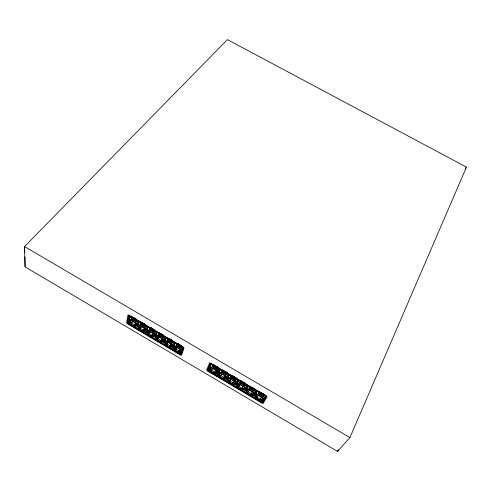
<?xml version="1.0" encoding="UTF-8"?>
<svg xmlns="http://www.w3.org/2000/svg" width="491" height="491" viewBox="0 0 491 491"><rect width="100%" height="100%" fill="white"/><g stroke="black" fill="none" stroke-linecap="round" stroke-linejoin="round"><path stroke-width="0.74" d="M128.004 323.207L127.304 322.796L128.654 315.836L129.366 316.253L129.446 315.836L182.572 347.094L182.443 347.481L183.161 347.91L180.989 354.453L180.277 354.036L180.154 354.41L127.924 323.606L128.464 322.599L127.764 322.188L128.986 315.922M183.401 347.487L181.191 354.121L127.789 322.63L129.158 315.627M135.768 323.176L133.761 325.846L130.759 324.072L130.839 323.661L129.507 322.875L129.618 322.329L128.446 321.642L128.906 319.291L136.971 324.042L136.467 326.368L135.301 325.68L136.872 323.581M135.172 319.113L137.59 321.163L137.081 323.526L129.01 318.769L129.477 316.388L130.655 317.088L130.772 316.523L132.122 317.321L132.208 316.898M128.464 322.599L127.924 323.606M129.391 319.531L129.158 320.709L130.324 321.396L130.213 321.949L131.545 322.734L131.465 323.146L134.46 324.913L134.546 324.502L135.884 325.288L136.001 324.741L137.173 325.435M131.373 318.806L131.711 319.009L131.373 318.806L132.275 317.517M133.699 317.665L132.38 319.402L132.042 319.205L133.386 317.339M132.38 319.402L132.073 319.064M133.933 318.641L133.049 319.794L132.717 319.598L134.055 317.732M133.049 319.794L134.393 317.929M133.386 319.997L133.724 320.193L133.386 319.997L134.73 318.125M135.712 318.849L134.393 320.586L134.086 320.255L134.964 319.095M134.393 320.586L135.737 318.72M134.73 320.789L135.068 320.985L134.73 320.789L135.633 319.494M133.761 325.846L135.854 322.765M136.639 320.083L135.743 321.378L135.406 321.182L136.744 319.31M135.743 321.378L135.436 321.046M133.847 325.435L135.185 326.227L135.301 325.68M137.007 320.298L136.105 321.593L136.443 321.795L137.345 320.5M136.443 321.795L136.136 321.458M144.698 327.97L142.617 331.069L139.61 329.289L139.696 328.884L138.358 328.098L138.48 327.552L137.308 326.865L137.811 324.533L145.901 329.301L145.354 331.603L144.176 330.916L145.729 328.804M144.158 324.404L146.576 326.454L146.023 328.792L137.928 324.023L138.437 321.666L139.622 322.36L139.745 321.808L141.101 322.605L141.199 322.182M138.388 324.177L138.008 325.926L139.18 326.613L139.057 327.159L140.395 327.945L140.303 328.356L143.311 330.124L144.6 328.375M140.285 324.054L140.622 324.25L140.285 324.054L141.611 322.176M142.623 322.771L141.291 324.649L140.96 324.453L142.286 322.575M141.291 324.649L140.991 324.312M141.629 324.846L141.967 325.048L141.629 324.846L142.525 323.551M142.304 325.245L142.642 325.441L142.304 325.245L143.2 323.943M144.618 324.085L143.317 325.84L142.979 325.643L144.305 323.759M143.317 325.84L143.01 325.502M144.857 325.067L143.992 326.239L143.654 326.036L144.98 324.152M143.992 326.239L144.882 324.938M143.311 330.124L143.409 329.719L144.747 330.511L144.87 329.97L146.048 330.664M144.329 326.435L144.667 326.632L144.329 326.435L145.649 324.551M145.029 326.853L145.367 327.049L145.029 326.853L145.925 325.545M142.709 330.664L144.053 331.456L144.176 330.916M153.462 333.592L151.504 336.304L148.485 334.524L148.583 334.125L147.239 333.334L147.368 332.794L146.195 332.1L146.748 329.799L154.855 334.574L154.266 336.857L153.088 336.163L154.616 334.033M153.278 329.295L153.174 329.707L154.542 330.511L154.401 331.057L155.592 331.756L154.99 334.07L146.864 329.289L147.429 326.951L150.111 327.902M147.441 328.847L146.883 331.155L148.061 331.848L147.926 332.389L149.27 333.174L149.172 333.579L152.185 335.359L152.29 334.954L153.634 335.746L153.769 335.212L154.947 335.905M150.872 327.626L149.559 329.516L149.252 329.179L150.111 328.013M149.559 329.516L149.252 329.179M149.896 329.713L150.234 329.915L149.896 329.713L151.185 327.951M150.571 330.112L150.909 330.308L150.571 330.112L151.461 328.804M151.246 330.511L151.584 330.707L151.246 330.511L152.535 328.743M153.118 329.927L152.265 331.106L151.928 330.909L153.235 329.013M152.265 331.106L153.573 329.209M152.603 331.308L152.94 331.505L152.603 331.308L153.487 329.995M151.504 336.304L153.56 333.193M154.923 330.007L153.615 331.904L153.315 331.566L154.162 330.394M153.615 331.904L153.315 331.566M155.205 331.008L154.321 332.321L153.984 332.119L154.868 330.811M151.602 335.905L152.946 336.697L153.088 336.163M154.321 332.321L154.021 331.984M162.343 338.827L160.41 341.558L157.384 339.772L157.488 339.373L156.144 338.581L156.285 338.047L155.107 337.354L155.702 335.071L163.841 339.864L163.202 342.123L162.018 341.429L163.528 339.281M164.792 338.213L163.982 339.367L155.837 334.567L156.445 332.26L157.636 332.959L157.777 332.413L159.145 333.217L159.256 332.806M156.089 335.261L155.788 336.403L156.967 337.096L156.825 337.63L161.085 340.607L161.195 340.208L162.546 341L162.693 340.472L163.877 341.165L163.202 342.123M159.827 332.892L158.525 334.794L158.188 334.592L159.489 332.689M158.525 334.794L158.225 334.457M158.863 334.991L159.201 335.193L158.863 334.991L159.741 333.677M159.544 335.39L159.882 335.592L159.544 335.39L160.839 333.487M161.858 334.083L160.557 335.991L160.219 335.789L161.514 333.886M160.557 335.991L160.256 335.654M162.116 335.071L161.238 336.39L160.895 336.188L161.772 334.874M161.238 336.39L160.938 336.053M161.576 336.587L161.913 336.789L161.576 336.587L162.453 335.273M160.41 341.558L162.453 338.428M162.257 336.992L162.595 337.188L162.257 336.992L163.129 335.672M162.963 337.403L163.3 337.605L162.963 337.403L163.834 336.09M160.52 341.165L161.87 341.957L162.018 341.429M163.982 339.367L164.632 337.078L162.22 335.028M171.255 344.074L169.352 346.83L166.308 345.038L166.424 344.645L165.074 343.847L165.228 343.319L164.043 342.626L164.688 340.367L172.85 345.173L172.163 347.407L170.978 346.707L172.47 344.547M171.414 339.962L171.291 340.361L172.66 341.171L172.501 341.705L173.697 342.411L173.004 344.676L164.835 339.864L165.485 337.581L168.204 338.551M165.203 339.968L164.718 341.662L165.897 342.362L165.749 342.89L167.093 343.682L166.983 344.074L171.482 346.272L170.819 347.235L169.469 346.437L171.371 343.682M167.179 339.889L167.517 340.085L167.179 339.889L168.051 338.563M169.07 339.164L168.198 340.49L167.854 340.288L169.143 338.373M168.198 340.49L167.897 340.153M170.162 338.968L168.879 340.889L168.536 340.686L169.818 338.772M168.879 340.889L168.579 340.551M169.217 341.085L169.555 341.288L169.217 341.085L170.089 339.766M169.898 341.49L170.236 341.687L169.898 341.49L170.764 340.165M170.58 341.889L170.917 342.086L170.58 341.889L171.445 340.564M169.352 346.83L169.469 346.437M172.464 341.165L171.598 342.491L171.261 342.288L172.537 340.367M171.598 342.491L171.298 342.153M172.832 341.38L171.967 342.706L172.31 342.908L173.176 341.583M170.819 347.235L170.978 346.707M172.31 342.908L172.01 342.577M171.482 346.272L171.647 345.744L172.826 346.443M179.786 349.942L178.313 352.115L175.262 350.316L175.391 349.93L174.035 349.132L174.195 348.61L173.01 347.91L173.704 345.676L181.885 350.494L181.154 352.71L179.964 352.004L181.437 349.831M182.836 348.837L182.051 350.009L173.857 345.179L174.557 342.921L175.753 343.626L175.919 343.086L177.294 343.896L177.423 343.497M174.195 345.265L173.673 346.941L174.857 347.64L174.698 348.162L178.97 351.145L179.098 350.752L180.449 351.556L180.62 351.034L181.811 351.734L181.154 352.71M176.195 345.198L176.539 345.394L176.195 345.198L177.466 343.27M178.491 343.866L177.22 345.799L176.877 345.596L178.147 343.669M177.22 345.799L176.92 345.468M177.558 346.002L177.902 346.198L177.558 346.002L178.417 344.67M178.239 346.401L178.583 346.603L178.239 346.401L179.098 345.069M178.927 346.799L179.264 347.002L178.927 346.799L180.154 344.995M179.608 347.205L179.945 347.407L179.608 347.205L180.872 345.271M178.313 352.115L179.909 349.549M180.516 345.32L180.387 345.719L181.308 346.259M181.486 346.474L180.633 347.806L180.289 347.603L181.553 345.67M180.633 347.806L180.332 347.475M182.198 346.892L181.345 348.223L181.001 348.027L181.86 346.689M178.436 351.728L179.792 352.526L179.964 352.004M181.762 346.529L181.59 347.057L182.793 347.763L182.051 350.009M181.345 348.223L181.044 347.892M180.578 353.778L180.7 353.403L181.412 353.821L180.989 354.453M181.652 353.09L183.352 348.002M265.748 395.605L265.379 396.286L266.116 396.722L262.66 402.62L261.93 402.19L261.728 402.528L208.086 370.889L208.239 370.527L207.521 370.104L210.111 363.763L210.842 364.193L211.247 363.543M207.521 370.104L210.234 363.819M210.498 363.481L207.883 369.858L262.734 402.203L266.208 396.286M209.976 369.698L208.773 368.987L209.651 366.851L217.936 371.73L217.016 373.847L215.813 373.135L215.598 373.633L214.223 372.822L214.064 373.197L209.767 370.196L211.375 367.464M219.256 369.447L218.139 371.264L209.847 366.378L210.737 364.212L211.952 364.923L212.161 364.414M210.842 364.193L210.995 363.819L265.582 395.936L265.379 396.286M208.491 370.245L208.644 369.876L207.926 369.453M210.062 366.384L209.399 367.992L210.602 368.698L210.394 369.201L214.684 372.196L214.843 371.822L216.218 372.632L216.433 372.135L217.636 372.841L217.016 373.847M212.173 366.372L212.517 366.574L212.173 366.372L213.382 364.396M212.861 366.783L213.204 366.986L212.861 366.783L214.07 364.801M213.548 367.188L213.898 367.391L213.548 367.188L214.377 365.826M214.242 367.593L214.585 367.796L214.242 367.593L215.064 366.231M216.439 366.335L215.279 368.201L214.929 367.998L215.758 366.636M215.279 368.201L214.984 367.876M215.623 368.403L215.966 368.612L215.623 368.403L216.832 366.421M216.85 366.691L216.684 367.072L218.078 367.894L217.857 368.403L219.072 369.115L218.139 371.264M217.863 367.029L216.66 369.017L216.31 368.815L217.519 366.826M216.66 369.017L216.365 368.686M217.034 369.238L217.378 369.441L217.034 369.238L218.237 367.25M466.45 167.124L349.917 437.585L24.55 246.562L227.425 39.605L466.45 167.124L465.155 168.996M217.636 372.841L218.323 371.251M224.909 375.676L223.166 378.561L220.072 376.738L220.238 376.37L218.863 375.554L219.078 375.063L217.875 374.351L218.802 372.239L227.112 377.131L226.142 379.224L224.933 378.512L226.296 376.253M228.419 374.842L227.327 376.671L219.004 371.773L219.943 369.631L221.165 370.343L221.386 369.84L222.779 370.662L222.951 370.282M24.55 246.562L25.029 266.852L337.544 451.395L337.894 450.597L338.367 450.879M337.716 451.125L338.336 449.719M219.189 371.761L218.489 373.35L219.692 374.056L219.477 374.553L223.773 377.548L223.939 377.18L225.314 377.996L225.541 377.505L226.75 378.211L226.142 379.224M221.324 371.761L221.668 371.969L221.324 371.761L222.521 369.772M222.018 372.172L222.362 372.374L222.018 372.172L223.215 370.177M224.252 370.785L223.055 372.779L222.711 372.577L223.522 371.208M223.055 372.779L222.767 372.454M224.939 371.196L223.749 373.191L223.399 372.988L224.215 371.613M223.749 373.191L223.454 372.859M224.092 373.393L224.442 373.596L224.092 373.393L225.289 371.399M224.786 373.798L225.13 374.007L224.786 373.798L225.977 371.804M223.166 378.561L225.074 375.308M226.093 372.129L225.921 372.509L227.315 373.326L227.088 373.829L228.309 374.547L227.327 376.671M225.479 374.21L225.823 374.412L225.479 374.21L226.67 372.209M227.738 372.841C226.67 375.633 225.424 374.897 227.394 372.632M223.331 378.193L224.706 379.003L224.933 378.512M229.358 381.746L227.002 379.733L227.977 377.64L236.312 382.55L235.293 384.619L234.078 383.907L233.845 384.392L232.464 383.575L232.286 383.937L229.187 382.108L231.083 378.849M237.975 379.641L236.533 382.096L228.192 377.18L229.18 375.063L230.402 375.781L230.635 375.284L232.034 376.106L232.212 375.732M228.34 377.149L227.609 378.721L228.812 379.433L228.585 379.917L232.887 382.925L233.065 382.563L234.446 383.373L234.68 382.888L235.889 383.6L235.293 384.619M231.66 375.996L230.856 377.37L230.506 377.168L231.691 375.161M230.856 377.37L230.561 377.045M232.353 376.401L231.549 377.782L231.2 377.579L232.384 375.572M231.549 377.782L231.261 377.45M231.893 377.984L232.243 378.187L231.893 377.984L233.022 376.094M232.587 378.395L232.937 378.598L232.587 378.395L233.397 377.014M233.28 378.8L233.63 379.009L233.28 378.8L234.459 376.793M233.98 379.212L234.324 379.414L233.98 379.212L235.103 377.315M234.673 379.623L235.017 379.825L234.673 379.623L235.846 377.61M235.398 380.046L235.748 380.255L235.398 380.046L236.57 378.033M236.533 382.096L237.564 379.997L235.183 377.96M235.889 383.6L236.398 382.563M235.815 384.57L236.484 383.226M243.315 386.049L241.437 389.338L238.325 387.503L238.509 387.141L237.128 386.325L237.368 385.84L236.159 385.128L237.178 383.066L245.537 387.988M247.194 385.061L245.776 387.534L237.405 382.606L238.442 380.513L239.669 381.237L239.915 380.74L241.32 381.568L241.504 381.194M237.521 382.557L236.754 384.109L237.963 384.821L237.724 385.306L239.105 386.116L238.921 386.478L242.032 388.313L242.216 387.951L243.597 388.768L243.849 388.289L245.058 389.001M239.712 382.587L240.062 382.796L239.712 382.587L240.885 380.574M241.928 381.182L240.762 383.207L240.412 382.998L241.578 380.979M240.762 383.207L240.473 382.876M242.253 382.225L241.455 383.612L241.106 383.41L241.903 382.023M241.455 383.612L241.167 383.287M241.805 383.821L242.155 384.023L241.805 383.821L242.603 382.434M242.499 384.232L242.849 384.435L242.499 384.232L243.297 382.839M243.198 384.637L243.548 384.846L243.198 384.637L244.358 382.618M241.437 389.338L241.621 388.976L243.008 389.793L244.579 387.018M244.665 383.054L244.475 383.428L245.881 384.25L245.629 384.741L246.856 385.466L244.469 390.032L243.26 389.314L243.008 389.793M243.892 385.048L244.242 385.257L243.892 385.048L245.052 383.023M244.622 385.478L244.972 385.68L244.622 385.478L245.782 383.453M252.472 391.444L250.619 394.746L247.501 392.91L247.691 392.555L246.298 391.732L246.556 391.259L245.34 390.541L246.408 388.498L254.792 393.438M256.437 390.505L255.044 392.99L246.648 388.05L247.734 385.981L250.631 387.043M245.34 390.541L246.464 388.491M248.949 388.025L249.299 388.234L248.949 388.025L250.103 385.994M249.649 388.436L249.999 388.645L249.649 388.436L250.803 386.405M250.349 388.847L250.698 389.056L250.349 388.847L251.134 387.454M251.048 389.259L251.398 389.467L251.048 389.259L252.135 387.338M251.748 389.67L252.098 389.879L251.748 389.67L252.534 388.277M252.448 390.081L252.797 390.29L252.448 390.081L253.589 388.05M250.619 394.746L250.809 394.396L252.202 395.212L253.761 392.426M253.994 388.547L253.798 388.909L255.21 389.737L254.939 390.222L256.173 390.946L253.675 395.458L252.46 394.739L252.202 395.212M253.147 390.492L253.491 390.701L253.147 390.492L254.228 388.571M261.728 402.528L262.298 401.515L263.029 401.945L262.66 402.62M258.536 395.016L256.695 398.33L259.825 400.177L260.027 399.827L261.421 400.65L261.691 400.183L262.912 400.902L264.894 397.274M265.705 395.955L264.336 398.465L255.915 393.506L257.051 391.468L259.966 392.542M262.734 402.203L265.981 396.255M253.872 390.922L254.221 391.131L253.872 390.922L255.019 388.884M263.151 396.39L263.575 396.476L263.151 396.39L264.318 394.242M263.507 396.593L264.569 394.654M261.421 400.65L263.047 397.673M261.721 395.543L262.139 395.629L261.721 395.543L262.495 394.138M262.071 395.752L263.139 393.813M259.825 400.177L261.66 396.851M262.421 395.955L262.838 396.047L262.421 395.955L263.55 393.905M262.771 396.163L263.839 394.224M260.322 394.721L260.739 394.807L260.322 394.721L261.39 392.782M260.672 394.924L261.801 392.88M261.022 395.132L261.439 395.218L261.022 395.132L262.09 393.193M261.372 395.335L262.501 393.291M258.917 393.892L259.334 393.978L258.917 393.892L260.052 391.849M259.266 394.101L260.046 392.696M259.616 394.304L260.034 394.396L259.616 394.304L260.752 392.26M259.966 394.512L261.102 392.462M256.695 398.33L256.891 397.98L255.504 397.158L255.768 396.691L254.547 395.973L255.688 393.923L264.078 398.907M255.504 397.158L257.057 394.365M258.217 393.481L258.634 393.567L258.217 393.481L258.996 392.076M258.567 393.69L259.641 391.75M254.547 395.973L255.124 394.936L256.345 395.654L256.081 396.12L257.468 396.943L257.272 397.293L260.396 399.14L260.598 398.784L261.991 399.606L262.262 399.14L263.483 399.858M255.915 393.506L257.309 391.014M253.675 395.458L254.976 393.138M253.491 390.701L254.277 389.302M254.221 391.131L255.007 389.731M252.098 389.879L253.239 387.841M252.797 390.29L253.878 388.363M249.999 388.645L250.791 387.246M250.698 389.056L251.484 387.657M251.398 389.467L252.546 387.43M246.298 391.732L247.869 388.952M249.299 388.234L250.091 386.84M247.501 392.91L249.36 389.608M246.648 388.05L248.096 385.552M247.384 386.963L248.108 385.693M244.469 390.032L245.788 387.73M244.242 385.257L245.402 383.232M244.972 385.68L245.764 384.293M263.354 394.052L263.145 394.408L264.563 395.243L264.281 395.721L265.521 396.446L262.912 400.902M242.849 384.435L243.953 382.526M243.548 384.846L244.647 382.931M242.155 384.023L243.315 382.004M240.062 382.796L240.86 381.409M240.412 382.998L241.149 381.728M238.509 387.141L240.209 384.22M238.325 387.503L240.025 384.582M241.106 383.41L241.848 382.139M237.368 385.84L238.7 383.557M237.128 386.325L238.829 383.41M262.102 401.853L262.298 401.515M237.405 382.606L238.896 380.138M236.159 385.128L238.976 380.316M263.403 400.828L266.067 396.28M235.748 380.255L237.067 378.052M233.845 384.392L235.557 381.482M216.961 375.21L217.347 374.553M234.324 379.414L235.128 378.033M232.286 383.937L234.182 380.672M235.017 379.825L235.821 378.444M232.937 378.598L234.115 376.591M233.63 379.009L234.753 377.113M231.2 377.579L231.955 376.315M229.187 382.108L230.911 379.212M232.243 378.187L233.421 376.18M228.211 380.445L229.567 378.174M227.977 380.93L229.708 378.039M230.506 377.168L231.635 375.277M228.192 377.18L229.72 374.737M227.002 379.733L228.364 377.469M224.706 379.003L226.069 376.744M225.823 374.412L226.639 373.037M226.204 374.633L226.959 373.381M224.442 373.596L225.252 372.227M225.13 374.007L226.271 372.123M222.362 372.374L223.178 371.006M220.238 376.37L221.607 374.111M220.072 376.738L221.822 373.86M222.711 372.577L223.473 371.325M223.399 372.988L224.166 371.73M219.078 375.063L220.459 372.81M218.863 375.554L220.619 372.681M221.668 371.969L222.484 370.595M221.41 372.559L222.227 371.184M219.004 371.773L220.49 369.355M217.875 374.351L219.256 372.104M215.598 373.633L217.366 370.766M214.064 373.197L215.837 370.337M217.378 369.441L218.2 368.072M214.929 367.998L215.702 366.752M215.966 368.612L217.126 366.74M216.31 368.815L217.083 367.569M210.983 371.38L212.922 368.152M213.898 367.391L214.72 366.028M214.585 367.796L215.795 365.813M209.767 370.196L211.553 367.348M212.566 366.452L213.34 365.218M212.517 366.574L213.29 365.335M212.652 366.556L213.425 365.316M213.26 366.857L214.42 365.003M213.204 366.986L213.984 365.74M210.24 372.153L210.645 371.509M210.283 365.85L211.449 363.991M208.282 369.232L209.08 367.968M208.773 368.987L210.179 366.759M208.086 370.889L208.644 369.876M209.847 366.378L211.357 363.978M172.224 348.831L172.629 348.193M145.483 333.064L145.901 332.432M180.154 354.41L180.7 353.403M127.789 322.63L128.212 322.004M182.443 347.481L182.873 346.849M179.792 352.526L181.265 350.347M183.161 347.91L183.591 347.272M179.945 347.407L180.805 346.069M180.289 347.603L181.517 345.793M181.001 348.027L181.817 346.818M178.626 346.468L179.853 344.67M178.583 346.603L179.816 344.792M179.264 347.002L180.123 345.67M176.877 345.596L178.11 343.792M175.391 349.93L177.276 347.162M177.902 346.198L179.172 344.271M175.262 350.316L177.153 347.548M174.195 348.61L175.68 346.437M176.539 345.394L177.398 344.068M174.035 349.132L175.925 346.364M173.857 345.179L175.453 342.853M174.366 344.707L175.606 342.902M173.01 347.91L174.495 345.744M171.899 345.67L172.722 344.473M171.261 342.288L172.507 340.49M171.451 342.982L172.28 341.785M171.408 343.117L172.237 341.92M169.555 341.288L170.389 340.091M170.279 341.558L171.519 339.766M170.236 341.687L171.488 339.895M170.917 342.086L172.163 340.294M168.536 340.686L169.788 338.894M166.424 344.645L168.339 341.896M166.308 345.038L168.64 341.693M169.598 341.153L170.426 339.962M165.228 343.319L166.731 341.171M167.517 340.085L168.769 338.293M165.074 343.847L166.578 341.699M167.854 340.288L169.107 338.495M164.835 339.864L166.455 337.556M165.363 339.404L166.204 338.213M164.043 342.626L165.553 340.472M161.87 341.957L163.798 339.22M162.595 337.188L163.466 335.869M163.3 337.605L164.178 336.286M160.895 336.188L161.742 335.003M161.521 336.298L162.361 335.108M161.95 336.654L163.208 334.88M161.913 336.789L163.178 335.003M159.882 335.592L160.76 334.273M157.488 339.373L159.434 336.648M157.384 339.772L159.323 337.047M160.219 335.789L161.484 334.009M158.188 334.592L159.458 332.818M156.285 338.047L157.807 335.918M156.144 338.581L158.09 335.856M159.237 335.058L160.078 333.88M159.201 335.193L160.471 333.414M155.837 334.567L157.482 332.278M155.107 337.354L156.635 335.224M152.946 336.697L154.481 334.574M153.984 332.119L154.837 330.94M154.192 332.824L155.046 331.646M151.928 330.909L152.781 329.731M152.971 331.37L153.824 330.197M152.94 331.505L153.793 330.326M153.278 331.701L154.561 329.934M150.909 330.308L152.198 328.547M150.786 330.817L151.639 329.639M148.583 334.125L150.547 331.419M150.749 330.952L152.56 328.614M148.485 334.524L150.449 331.824M151.584 330.707L152.873 328.939M149.221 329.314L150.08 328.141M147.368 332.794L148.914 330.676M150.258 328.988L151.148 327.675M147.239 333.334L149.209 330.627M150.271 329.774L151.547 328.019M150.234 329.915L151.093 328.737M146.864 329.289L148.534 327.012M146.195 332.1L147.742 329.983M144.053 331.456L145.606 329.344M144.698 326.497L145.557 325.33M144.667 326.632L145.532 325.465M145.367 327.049L146.263 325.748M143.654 326.036L144.52 324.87M141.997 324.907L143.292 323.164M141.967 325.048L142.838 323.876M141.85 325.558L142.721 324.391M139.696 328.884L141.69 326.202M139.61 329.289L141.598 326.607M142.642 325.441L143.967 323.563M142.979 325.643L144.28 323.888M140.622 324.25L141.518 322.955M138.48 327.552L140.045 325.453M140.96 324.453L142.261 322.704M138.358 328.098L139.923 325.999M137.928 324.023L139.616 321.765M138.517 323.594L139.389 322.434M137.308 326.865L138.873 324.766M135.185 326.227L136.756 324.128M135.099 320.844L136.406 319.113M135.068 320.985L136.381 319.242M135.406 321.182L136.719 319.438M132.717 319.598L133.595 318.438M130.017 324.839L130.477 324.238M130.839 323.661L132.858 321.004M130.759 324.072L132.779 321.415M133.724 320.193L134.626 318.898M134.055 320.132L134.933 318.972M134.061 320.39L134.939 319.23M131.711 319.009L133.03 317.272M129.618 322.329L131.201 320.242M132.042 319.205L133.368 317.468M129.507 322.875L131.527 320.218M129.618 318.358L130.944 316.627M127.304 322.796L127.764 322.188M128.446 321.642L130.035 319.555M129.01 318.769L130.723 316.535M337.544 451.395L349.979 437.432M212.628 364.684L213.554 365.23M132.742 319.463L133.079 319.659M134.086 320.255L134.424 320.451M143.685 325.901L144.023 326.098M151.958 330.774L152.296 330.971M226.259 374.51L226.603 374.713M221.116 372.227L221.466 372.436M245.923 389.516L247.139 390.228L246.887 390.707L248.274 391.523L248.084 391.879L251.202 393.714L251.392 393.359L252.779 394.181L253.043 393.708L254.258 394.42M131.527 325.3L134.792 327.227M136.099 328L138.057 329.154M139.364 329.921L140.672 330.695M141.979 331.462L143.28 332.235M151.118 336.857L152.425 337.63M160.262 342.252L162.22 343.405M166.142 345.713L168.1 346.873M169.407 347.64L170.708 348.414M172.672 349.567L173.974 350.335M175.281 351.108L176.588 351.875M178.546 353.035L179.853 353.802M210.903 372.117L212.21 372.89M213.524 373.657L214.831 374.43M216.795 375.59L218.102 376.364M219.416 377.137L220.723 377.904M222.687 379.064L224 379.838M225.964 380.998L230.543 383.698M231.856 384.471L233.82 385.631M235.128 386.405L236.441 387.178M238.405 388.332L239.712 389.105M241.02 389.879L242.333 390.652M244.297 391.812L245.604 392.579M247.568 393.739L251.496 396.059M253.46 397.213L255.424 398.373M256.738 399.146L258.045 399.92M259.352 400.693L261.322 401.847M24.66 246.445L24.802 252.405M24.906 256.873L25.133 266.558M128.028 315.001L126.531 322.783L127.151 323.594L180.737 355.202L180.86 354.827L181.572 355.245L184.015 347.947L183.29 347.518L183.419 347.131L128.814 315.007L128.734 315.418L128.028 315.001M209.534 362.959L206.656 370.042L207.374 370.466L207.22 370.828L262.262 403.295L262.458 402.958L263.188 403.387L267.067 396.814L266.325 396.372L266.527 396.022L210.418 363.015L210.265 363.389L209.534 362.959"/></g></svg>
